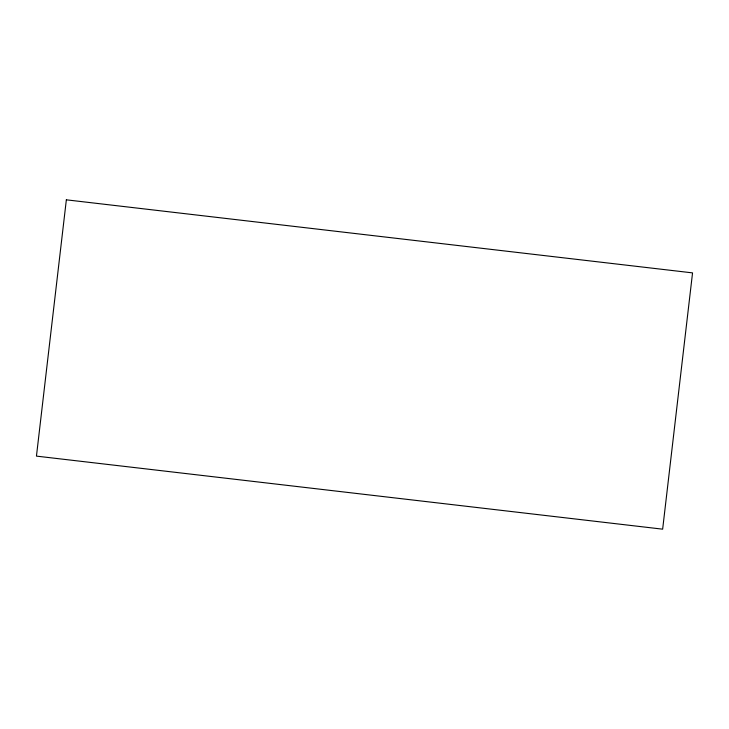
<?xml version="1.0" encoding="UTF-8"?>
<svg xmlns="http://www.w3.org/2000/svg" width="729" height="729" viewBox="0 0 729 729"><rect width="100%" height="100%" fill="white"/><g stroke="black" fill="none" stroke-linecap="round" stroke-linejoin="round"><path stroke-width="1.09" d="M66.348 199.828L36.45 456.117L662.652 529.172L692.55 272.883L66.348 199.828"/></g></svg>
